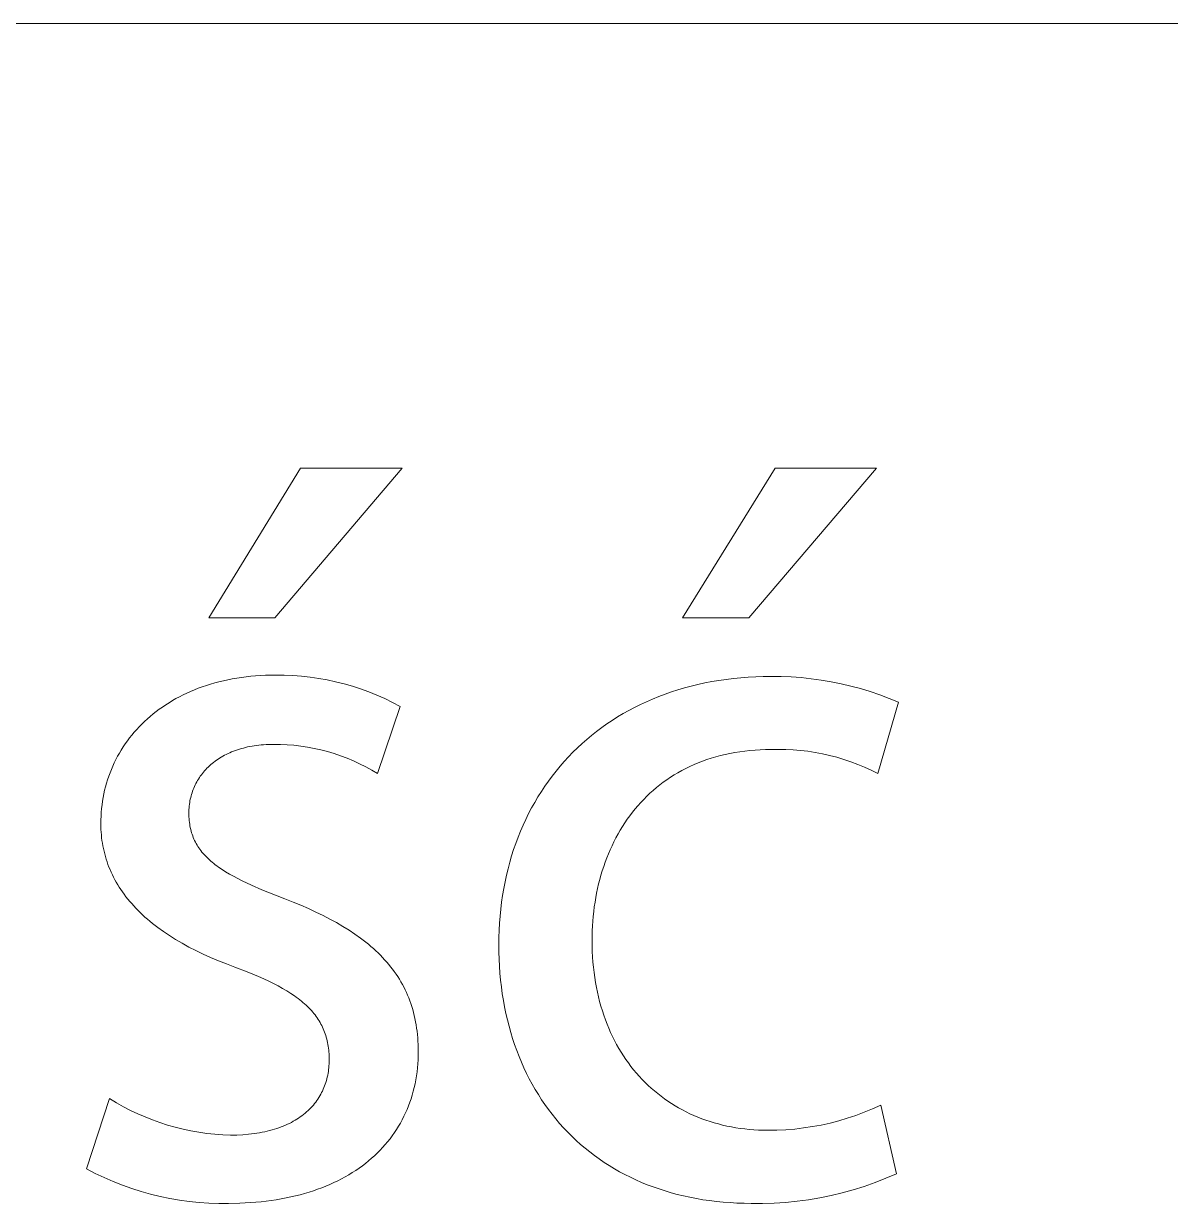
# Model space of a CAD drawing. Header units: millimetres. Extents: x 0 to 5466, y 0 to 3819.
# Drawn here: x 4723.3 to 4783.3, y 91 to 152.7 of the extents above; entities that cross this region are included whole.
import ezdxf

# ---------------------------------------------------------------- set-up
doc = ezdxf.new("R2010")
doc.units = ezdxf.units.MM
doc.header["$MEASUREMENT"] = 0
doc.layers.add('Domyślny', color=7, linetype='Continuous', true_color=0x000000)

msp = doc.modelspace()

# ---------------------------------------------------------------- linework, layer by layer
at = {"layer": 'Domyślny', "color": 18, "lineweight": 15, "true_color": 0x000000}
for p, q in [((3400.106, 152.73), (5460.418, 152.73)), ((4732.989, 121.656), (4737.794, 129.482)), ((4743.109, 129.482), (4736.448, 121.656)), ((4737.794, 129.482), (4743.109, 129.482)), ((4757.766, 121.656), (4762.607, 129.482)), ((4767.903, 129.482), (4761.224, 121.656)), ((4762.607, 129.482), (4767.903, 129.482)), ((4736.448, 121.656), (4732.989, 121.656)), ((4761.224, 121.656), (4757.766, 121.656)), ((4734.218, 118.453), (4734.456, 118.494)), ((4734.456, 118.494), (4734.697, 118.531)), ((4734.697, 118.531), (4734.942, 118.563)), ((4734.942, 118.563), (4735.191, 118.59)), ((4735.191, 118.59), (4735.443, 118.613)), ((4735.443, 118.613), (4735.698, 118.63)), ((4735.698, 118.63), (4735.956, 118.643)), ((4735.956, 118.643), (4736.219, 118.651)), ((4736.219, 118.651), (4736.484, 118.653)), ((4736.484, 118.653), (4736.937, 118.649)), ((4736.937, 118.649), (4737.389, 118.629)), ((4737.389, 118.629), (4737.84, 118.594)), ((4737.84, 118.594), (4738.29, 118.544)), ((4738.29, 118.544), (4738.738, 118.478)), ((4760.419, 118.474), (4760.804, 118.512)), ((4760.804, 118.512), (4761.193, 118.542)), ((4761.193, 118.542), (4761.587, 118.563)), ((4761.587, 118.563), (4761.985, 118.576)), ((4761.985, 118.576), (4762.388, 118.58)), ((4762.388, 118.58), (4762.915, 118.577)), ((4762.915, 118.577), (4763.441, 118.557)), ((4763.441, 118.557), (4763.967, 118.52)), ((4763.967, 118.52), (4764.49, 118.466)), ((4732.038, 117.797), (4732.239, 117.881)), ((4732.239, 117.881), (4732.444, 117.962)), ((4732.444, 117.962), (4732.653, 118.038)), ((4732.653, 118.038), (4732.866, 118.11)), ((4732.866, 118.11), (4733.082, 118.178)), ((4733.082, 118.178), (4733.302, 118.242)), ((4733.302, 118.242), (4733.525, 118.301)), ((4733.525, 118.301), (4733.753, 118.356)), ((4733.753, 118.356), (4733.983, 118.407)), ((4733.983, 118.407), (4734.218, 118.453)), ((4738.738, 118.478), (4739.184, 118.398)), ((4739.184, 118.398), (4739.626, 118.302)), ((4739.626, 118.302), (4740.065, 118.192)), ((4740.065, 118.192), (4740.5, 118.067)), ((4740.5, 118.067), (4740.931, 117.927)), ((4740.931, 117.927), (4741.356, 117.773)), ((4757.18, 117.772), (4757.52, 117.881)), ((4757.52, 117.881), (4757.865, 117.983)), ((4757.865, 117.983), (4758.215, 118.076)), ((4758.215, 118.076), (4758.57, 118.163)), ((4758.57, 118.163), (4758.93, 118.241)), ((4758.93, 118.241), (4759.295, 118.311)), ((4759.295, 118.311), (4759.665, 118.374)), ((4759.665, 118.374), (4760.04, 118.428)), ((4760.04, 118.428), (4760.419, 118.474)), ((4764.49, 118.466), (4765.012, 118.395)), ((4765.012, 118.395), (4765.531, 118.308)), ((4765.531, 118.308), (4766.048, 118.203)), ((4766.048, 118.203), (4766.56, 118.082)), ((4766.56, 118.082), (4767.068, 117.945)), ((4767.068, 117.945), (4767.572, 117.791)), ((4730.912, 117.21), (4731.09, 117.317)), ((4731.09, 117.317), (4731.271, 117.421)), ((4731.271, 117.421), (4731.457, 117.52)), ((4731.457, 117.52), (4731.647, 117.616)), ((4731.647, 117.616), (4731.841, 117.709)), ((4731.841, 117.709), (4732.038, 117.797)), ((4741.356, 117.773), (4741.777, 117.604)), ((4741.777, 117.604), (4742.191, 117.422)), ((4742.191, 117.422), (4742.599, 117.225)), ((4755.563, 117.117), (4755.876, 117.263)), ((4755.876, 117.263), (4756.194, 117.401)), ((4756.194, 117.401), (4756.517, 117.532)), ((4756.517, 117.532), (4756.846, 117.656)), ((4756.846, 117.656), (4757.18, 117.772)), ((4767.572, 117.791), (4768.071, 117.621)), ((4768.071, 117.621), (4768.563, 117.435)), ((4768.563, 117.435), (4769.05, 117.234)), ((4730.082, 116.623), (4730.24, 116.747)), ((4730.24, 116.747), (4730.402, 116.868)), ((4730.402, 116.868), (4730.568, 116.985)), ((4730.568, 116.985), (4730.738, 117.1)), ((4730.738, 117.1), (4730.912, 117.21)), ((4743, 117.015), (4741.817, 113.503)), ((4742.599, 117.225), (4743, 117.015)), ((4754.37, 116.466), (4754.66, 116.639)), ((4754.66, 116.639), (4754.955, 116.805)), ((4754.955, 116.805), (4755.257, 116.965)), ((4755.257, 116.965), (4755.563, 117.117)), ((4769.05, 117.234), (4767.976, 113.503)), ((4729.356, 115.954), (4729.493, 116.094)), ((4729.493, 116.094), (4729.634, 116.231)), ((4729.634, 116.231), (4729.779, 116.365)), ((4729.779, 116.365), (4729.929, 116.495)), ((4729.929, 116.495), (4730.082, 116.623)), ((4753.536, 115.906), (4753.808, 116.099)), ((4753.808, 116.099), (4754.086, 116.286)), ((4754.086, 116.286), (4754.37, 116.466)), ((4728.851, 115.366), (4728.971, 115.517)), ((4728.971, 115.517), (4729.095, 115.666)), ((4729.095, 115.666), (4729.224, 115.811)), ((4729.224, 115.811), (4729.356, 115.954)), ((4752.755, 115.289), (4753.009, 115.501)), ((4753.009, 115.501), (4753.269, 115.707)), ((4753.269, 115.707), (4753.536, 115.906)), ((4728.417, 114.735), (4728.519, 114.897)), ((4728.519, 114.897), (4728.625, 115.056)), ((4728.625, 115.056), (4728.736, 115.212)), ((4728.736, 115.212), (4728.851, 115.366)), ((4734.59, 114.779), (4734.486, 114.745)), ((4734.695, 114.81), (4734.59, 114.779)), ((4734.803, 114.84), (4734.695, 114.81)), ((4734.912, 114.867), (4734.803, 114.84)), ((4735.024, 114.893), (4734.912, 114.867)), ((4735.137, 114.917), (4735.024, 114.893)), ((4735.252, 114.938), (4735.137, 114.917)), ((4735.369, 114.957), (4735.252, 114.938)), ((4735.489, 114.974), (4735.369, 114.957)), ((4735.61, 114.989), (4735.489, 114.974)), ((4735.732, 115.002), (4735.61, 114.989)), ((4735.857, 115.013), (4735.732, 115.002)), ((4735.984, 115.021), (4735.857, 115.013)), ((4736.112, 115.027), (4735.984, 115.021)), ((4736.243, 115.03), (4736.112, 115.027)), ((4736.375, 115.031), (4736.243, 115.03)), ((4736.733, 115.027), (4736.375, 115.031)), ((4737.09, 115.01), (4736.733, 115.027)), ((4737.447, 114.981), (4737.09, 115.01)), ((4737.802, 114.939), (4737.447, 114.981)), ((4738.156, 114.885), (4737.802, 114.939)), ((4738.508, 114.818), (4738.156, 114.885)), ((4738.857, 114.74), (4738.508, 114.818)), ((4752.03, 114.615), (4752.266, 114.846)), ((4752.266, 114.846), (4752.507, 115.07)), ((4752.507, 115.07), (4752.755, 115.289)), ((4728.053, 114.066), (4728.137, 114.237)), ((4728.137, 114.237), (4728.226, 114.405)), ((4728.226, 114.405), (4728.319, 114.571)), ((4728.319, 114.571), (4728.417, 114.735)), ((4733.397, 114.202), (4733.319, 114.146)), ((4733.476, 114.257), (4733.397, 114.202)), ((4733.558, 114.309), (4733.476, 114.257)), ((4733.642, 114.361), (4733.558, 114.309)), ((4733.728, 114.41), (4733.642, 114.361)), ((4733.815, 114.458), (4733.728, 114.41)), ((4733.905, 114.505), (4733.815, 114.458)), ((4733.997, 114.549), (4733.905, 114.505)), ((4734.091, 114.592), (4733.997, 114.549)), ((4734.187, 114.633), (4734.091, 114.592)), ((4734.284, 114.672), (4734.187, 114.633)), ((4734.384, 114.71), (4734.284, 114.672)), ((4734.486, 114.745), (4734.384, 114.71)), ((4739.203, 114.649), (4738.857, 114.74)), ((4739.546, 114.546), (4739.203, 114.649)), ((4739.885, 114.431), (4739.546, 114.546)), ((4740.22, 114.305), (4739.885, 114.431)), ((4740.55, 114.167), (4740.22, 114.305)), ((4740.875, 114.018), (4740.55, 114.167)), ((4751.578, 114.136), (4751.801, 114.379)), ((4751.801, 114.379), (4752.03, 114.615)), ((4759.035, 114.231), (4758.806, 114.15)), ((4759.268, 114.307), (4759.035, 114.231)), ((4759.505, 114.378), (4759.268, 114.307)), ((4759.746, 114.443), (4759.505, 114.378)), ((4759.991, 114.501), (4759.746, 114.443)), ((4760.241, 114.555), (4759.991, 114.501)), ((4760.495, 114.602), (4760.241, 114.555)), ((4760.753, 114.643), (4760.495, 114.602)), ((4761.015, 114.678), (4760.753, 114.643)), ((4761.282, 114.707), (4761.015, 114.678)), ((4761.552, 114.729), (4761.282, 114.707)), ((4761.827, 114.745), (4761.552, 114.729)), ((4762.106, 114.755), (4761.827, 114.745)), ((4762.388, 114.758), (4762.106, 114.755)), ((4762.774, 114.767), (4762.388, 114.758)), ((4763.161, 114.762), (4762.774, 114.767)), ((4763.546, 114.743), (4763.161, 114.762)), ((4763.931, 114.712), (4763.546, 114.743)), ((4764.314, 114.667), (4763.931, 114.712)), ((4764.696, 114.608), (4764.314, 114.667)), ((4765.076, 114.537), (4764.696, 114.608)), ((4765.452, 114.452), (4765.076, 114.537)), ((4765.826, 114.354), (4765.452, 114.452)), ((4766.196, 114.244), (4765.826, 114.354)), ((4766.562, 114.12), (4766.196, 114.244)), ((4727.829, 113.541), (4727.899, 113.718)), ((4727.899, 113.718), (4727.974, 113.893)), ((4727.974, 113.893), (4728.053, 114.066)), ((4732.714, 113.577), (4732.657, 113.507)), ((4732.773, 113.646), (4732.714, 113.577)), ((4732.834, 113.713), (4732.773, 113.646)), ((4732.897, 113.779), (4732.834, 113.713)), ((4732.962, 113.844), (4732.897, 113.779)), ((4733.029, 113.907), (4732.962, 113.844)), ((4733.099, 113.969), (4733.029, 113.907)), ((4733.17, 114.029), (4733.099, 113.969)), ((4733.244, 114.089), (4733.17, 114.029)), ((4733.319, 114.146), (4733.244, 114.089)), ((4741.195, 113.857), (4740.875, 114.018)), ((4741.509, 113.685), (4741.195, 113.857)), ((4741.817, 113.503), (4741.509, 113.685)), ((4750.949, 113.375), (4751.152, 113.634)), ((4751.152, 113.634), (4751.362, 113.888)), ((4751.362, 113.888), (4751.578, 114.136)), ((4757.525, 113.548), (4757.327, 113.43)), ((4757.728, 113.661), (4757.525, 113.548)), ((4757.935, 113.769), (4757.728, 113.661)), ((4758.146, 113.872), (4757.935, 113.769)), ((4758.362, 113.97), (4758.146, 113.872)), ((4758.582, 114.063), (4758.362, 113.97)), ((4758.806, 114.15), (4758.582, 114.063)), ((4766.923, 113.984), (4766.562, 114.12)), ((4767.28, 113.836), (4766.923, 113.984)), ((4767.631, 113.675), (4767.28, 113.836)), ((4767.976, 113.503), (4767.631, 113.675)), ((4727.595, 112.813), (4727.646, 112.998)), ((4727.646, 112.998), (4727.702, 113.18)), ((4727.702, 113.18), (4727.763, 113.361)), ((4727.763, 113.361), (4727.829, 113.541)), ((4732.321, 112.986), (4732.281, 112.907)), ((4732.362, 113.064), (4732.321, 112.986)), ((4732.406, 113.141), (4732.362, 113.064)), ((4732.452, 113.216), (4732.406, 113.141)), ((4732.5, 113.291), (4732.452, 113.216)), ((4732.55, 113.364), (4732.5, 113.291)), ((4732.603, 113.436), (4732.55, 113.364)), ((4732.657, 113.507), (4732.603, 113.436)), ((4750.563, 112.839), (4750.753, 113.11)), ((4750.753, 113.11), (4750.949, 113.375)), ((4756.757, 113.046), (4756.576, 112.909)), ((4756.943, 113.179), (4756.757, 113.046)), ((4757.132, 113.307), (4756.943, 113.179)), ((4757.327, 113.43), (4757.132, 113.307)), ((4727.469, 112.249), (4727.506, 112.438)), ((4727.506, 112.438), (4727.548, 112.627)), ((4727.548, 112.627), (4727.595, 112.813)), ((4732.067, 112.331), (4732.045, 112.245)), ((4732.091, 112.416), (4732.067, 112.331)), ((4732.117, 112.5), (4732.091, 112.416)), ((4732.145, 112.583), (4732.117, 112.5)), ((4732.176, 112.666), (4732.145, 112.583)), ((4732.209, 112.747), (4732.176, 112.666)), ((4732.244, 112.828), (4732.209, 112.747)), ((4732.281, 112.907), (4732.244, 112.828)), ((4750.203, 112.282), (4750.38, 112.563)), ((4750.38, 112.563), (4750.563, 112.839)), ((4755.895, 112.314), (4755.736, 112.155)), ((4756.059, 112.47), (4755.895, 112.314)), ((4756.227, 112.621), (4756.059, 112.47)), ((4756.399, 112.767), (4756.227, 112.621)), ((4756.576, 112.909), (4756.399, 112.767)), ((4727.387, 111.671), (4727.41, 111.865)), ((4727.41, 111.865), (4727.437, 112.058)), ((4727.437, 112.058), (4727.469, 112.249)), ((4731.962, 111.718), (4731.957, 111.628)), ((4731.971, 111.807), (4731.962, 111.718)), ((4731.981, 111.896), (4731.971, 111.807)), ((4731.994, 111.984), (4731.981, 111.896)), ((4732.008, 112.072), (4731.994, 111.984)), ((4732.026, 112.159), (4732.008, 112.072)), ((4732.045, 112.245), (4732.026, 112.159)), ((4749.716, 111.408), (4749.871, 111.704)), ((4749.871, 111.704), (4750.034, 111.996)), ((4750.034, 111.996), (4750.203, 112.282)), ((4755.431, 111.824), (4755.286, 111.652)), ((4755.582, 111.991), (4755.431, 111.824)), ((4755.736, 112.155), (4755.582, 111.991)), ((4727.347, 110.882), (4727.35, 111.081)), ((4727.35, 111.081), (4727.357, 111.279)), ((4727.357, 111.279), (4727.37, 111.475)), ((4727.37, 111.475), (4727.387, 111.671)), ((4731.953, 111.537), (4731.952, 111.446)), ((4731.952, 111.446), (4731.953, 111.344)), ((4731.957, 111.628), (4731.953, 111.537)), ((4731.953, 111.344), (4731.957, 111.243)), ((4731.957, 111.243), (4731.963, 111.144)), ((4731.963, 111.144), (4731.971, 111.047)), ((4749.425, 110.8), (4749.567, 111.106)), ((4749.567, 111.106), (4749.716, 111.408)), ((4754.875, 111.113), (4754.747, 110.926)), ((4755.007, 111.297), (4754.875, 111.113)), ((4755.144, 111.476), (4755.007, 111.297)), ((4755.286, 111.652), (4755.144, 111.476)), ((4727.349, 110.734), (4727.347, 110.882)), ((4727.354, 110.586), (4727.349, 110.734)), ((4727.362, 110.44), (4727.354, 110.586)), ((4731.971, 111.047), (4731.981, 110.951)), ((4731.981, 110.951), (4731.994, 110.857)), ((4731.994, 110.857), (4732.009, 110.765)), ((4732.009, 110.765), (4732.027, 110.674)), ((4732.027, 110.674), (4732.047, 110.585)), ((4732.047, 110.585), (4732.069, 110.497)), ((4732.069, 110.497), (4732.094, 110.411)), ((4749.164, 110.173), (4749.291, 110.489)), ((4749.291, 110.489), (4749.425, 110.8)), ((4754.505, 110.541), (4754.391, 110.343)), ((4754.624, 110.735), (4754.505, 110.541)), ((4754.747, 110.926), (4754.624, 110.735)), ((4727.374, 110.294), (4727.362, 110.44)), ((4727.389, 110.149), (4727.374, 110.294)), ((4727.407, 110.005), (4727.389, 110.149)), ((4727.429, 109.862), (4727.407, 110.005)), ((4727.454, 109.72), (4727.429, 109.862)), ((4732.094, 110.411), (4732.121, 110.326)), ((4732.121, 110.326), (4732.15, 110.242)), ((4732.15, 110.242), (4732.182, 110.16)), ((4732.182, 110.16), (4732.216, 110.079)), ((4732.216, 110.079), (4732.253, 109.999)), ((4732.253, 109.999), (4732.292, 109.92)), ((4732.292, 109.92), (4732.334, 109.843)), ((4732.334, 109.843), (4732.378, 109.767)), ((4748.931, 109.527), (4749.044, 109.852)), ((4749.044, 109.852), (4749.164, 110.173)), ((4754.176, 109.938), (4754.075, 109.73)), ((4754.281, 110.142), (4754.176, 109.938)), ((4754.391, 110.343), (4754.281, 110.142)), ((4727.482, 109.578), (4727.454, 109.72)), ((4727.514, 109.438), (4727.482, 109.578)), ((4727.549, 109.298), (4727.514, 109.438)), ((4727.587, 109.159), (4727.549, 109.298)), ((4732.378, 109.767), (4732.424, 109.691)), ((4732.424, 109.691), (4732.473, 109.617)), ((4732.473, 109.617), (4732.524, 109.544)), ((4732.524, 109.544), (4732.578, 109.472)), ((4732.578, 109.472), (4732.634, 109.401)), ((4732.634, 109.401), (4732.693, 109.331)), ((4732.693, 109.331), (4732.754, 109.262)), ((4732.754, 109.262), (4732.818, 109.194)), ((4748.826, 109.198), (4748.931, 109.527)), ((4753.887, 109.306), (4753.8, 109.089)), ((4753.979, 109.52), (4753.887, 109.306)), ((4754.075, 109.73), (4753.979, 109.52)), ((4727.629, 109.021), (4727.587, 109.159)), ((4727.674, 108.884), (4727.629, 109.021)), ((4727.722, 108.747), (4727.674, 108.884)), ((4727.774, 108.612), (4727.722, 108.747)), ((4727.829, 108.478), (4727.774, 108.612)), ((4732.818, 109.194), (4732.884, 109.126)), ((4732.884, 109.126), (4732.953, 109.059)), ((4732.953, 109.059), (4733.024, 108.994)), ((4733.024, 108.994), (4733.098, 108.928)), ((4733.098, 108.928), (4733.174, 108.864)), ((4733.174, 108.864), (4733.252, 108.8)), ((4733.252, 108.8), (4733.334, 108.737)), ((4733.334, 108.737), (4733.417, 108.674)), ((4733.417, 108.674), (4733.504, 108.612)), ((4733.504, 108.612), (4733.684, 108.489)), ((4748.638, 108.526), (4748.728, 108.864)), ((4748.728, 108.864), (4748.826, 109.198)), ((4753.64, 108.647), (4753.567, 108.421)), ((4753.718, 108.869), (4753.64, 108.647)), ((4753.8, 109.089), (4753.718, 108.869)), ((4727.888, 108.344), (4727.829, 108.478)), ((4727.95, 108.212), (4727.888, 108.344)), ((4728.016, 108.08), (4727.95, 108.212)), ((4728.085, 107.95), (4728.016, 108.08)), ((4733.684, 108.489), (4733.874, 108.368)), ((4733.874, 108.368), (4734.075, 108.249)), ((4734.075, 108.249), (4734.286, 108.13)), ((4734.286, 108.13), (4734.507, 108.013)), ((4734.507, 108.013), (4734.739, 107.896)), ((4748.48, 107.837), (4748.555, 108.184)), ((4748.555, 108.184), (4748.638, 108.526)), ((4753.499, 108.193), (4753.435, 107.963)), ((4753.567, 108.421), (4753.499, 108.193)), ((4728.157, 107.82), (4728.085, 107.95)), ((4728.233, 107.691), (4728.157, 107.82)), ((4728.312, 107.564), (4728.233, 107.691)), ((4728.395, 107.437), (4728.312, 107.564)), ((4728.481, 107.312), (4728.395, 107.437)), ((4734.739, 107.896), (4735.234, 107.663)), ((4735.234, 107.663), (4735.772, 107.43)), ((4735.772, 107.43), (4736.975, 106.95)), ((4748.353, 107.132), (4748.413, 107.487)), ((4748.413, 107.487), (4748.48, 107.837)), ((4753.321, 107.494), (4753.272, 107.256)), ((4753.376, 107.73), (4753.321, 107.494)), ((4753.435, 107.963), (4753.376, 107.73)), ((4728.57, 107.187), (4728.481, 107.312)), ((4728.663, 107.063), (4728.57, 107.187)), ((4728.76, 106.941), (4728.663, 107.063)), ((4728.859, 106.819), (4728.76, 106.941)), ((4728.963, 106.699), (4728.859, 106.819)), ((4736.975, 106.95), (4737.4, 106.783)), ((4737.4, 106.783), (4737.812, 106.613)), ((4748.257, 106.412), (4748.301, 106.774)), ((4748.301, 106.774), (4748.353, 107.132)), ((4753.186, 106.774), (4753.15, 106.529)), ((4753.226, 107.016), (4753.186, 106.774)), ((4753.272, 107.256), (4753.226, 107.016)), ((4729.07, 106.58), (4728.963, 106.699)), ((4729.18, 106.461), (4729.07, 106.58)), ((4729.294, 106.344), (4729.18, 106.461)), ((4729.411, 106.228), (4729.294, 106.344)), ((4729.532, 106.113), (4729.411, 106.228)), ((4737.812, 106.613), (4738.211, 106.439)), ((4738.211, 106.439), (4738.597, 106.262)), ((4738.597, 106.262), (4738.969, 106.08)), ((4748.221, 106.046), (4748.257, 106.412)), ((4753.119, 106.283), (4753.093, 106.035)), ((4753.15, 106.529), (4753.119, 106.283)), ((4729.656, 105.999), (4729.532, 106.113)), ((4729.784, 105.887), (4729.656, 105.999)), ((4729.915, 105.775), (4729.784, 105.887)), ((4730.05, 105.665), (4729.915, 105.775)), ((4730.33, 105.447), (4730.05, 105.665)), ((4738.969, 106.08), (4739.329, 105.894)), ((4739.329, 105.894), (4739.674, 105.705)), ((4739.674, 105.705), (4740.007, 105.51)), ((4748.172, 105.304), (4748.192, 105.677)), ((4748.192, 105.677), (4748.221, 106.046)), ((4753.055, 105.532), (4753.043, 105.279)), ((4753.072, 105.784), (4753.055, 105.532)), ((4753.093, 106.035), (4753.072, 105.784)), ((4730.624, 105.235), (4730.33, 105.447)), ((4730.933, 105.027), (4730.624, 105.235)), ((4731.256, 104.824), (4730.933, 105.027)), ((4740.007, 105.51), (4740.326, 105.311)), ((4740.326, 105.311), (4740.632, 105.107)), ((4740.632, 105.107), (4740.925, 104.898)), ((4748.156, 104.548), (4748.16, 104.928)), ((4748.16, 104.928), (4748.172, 105.304)), ((4753.036, 105.023), (4753.033, 104.766)), ((4753.043, 105.279), (4753.036, 105.023)), ((4731.593, 104.626), (4731.256, 104.824)), ((4731.944, 104.432), (4731.593, 104.626)), ((4732.31, 104.244), (4731.944, 104.432)), ((4740.925, 104.898), (4741.066, 104.791)), ((4741.066, 104.791), (4741.204, 104.683)), ((4741.204, 104.683), (4741.339, 104.574)), ((4741.339, 104.574), (4741.47, 104.463)), ((4741.47, 104.463), (4741.598, 104.351)), ((4741.598, 104.351), (4741.723, 104.237)), ((4748.16, 104.17), (4748.156, 104.548)), ((4753.033, 104.766), (4753.036, 104.481)), ((4753.036, 104.481), (4753.045, 104.198)), ((4732.69, 104.062), (4732.31, 104.244)), ((4733.084, 103.884), (4732.69, 104.062)), ((4733.493, 103.712), (4733.084, 103.884)), ((4733.916, 103.545), (4733.493, 103.712)), ((4741.723, 104.237), (4741.844, 104.122)), ((4741.844, 104.122), (4741.962, 104.006)), ((4741.962, 104.006), (4742.076, 103.887)), ((4742.076, 103.887), (4742.187, 103.768)), ((4742.187, 103.768), (4742.295, 103.646)), ((4748.171, 103.797), (4748.16, 104.17)), ((4748.19, 103.427), (4748.171, 103.797)), ((4753.045, 104.198), (4753.059, 103.92)), ((4753.059, 103.92), (4753.079, 103.644)), ((4734.354, 103.383), (4733.916, 103.545)), ((4734.995, 103.138), (4734.354, 103.383)), ((4735.585, 102.892), (4734.995, 103.138)), ((4742.295, 103.646), (4742.4, 103.523)), ((4742.4, 103.523), (4742.5, 103.399)), ((4742.5, 103.399), (4742.598, 103.273)), ((4742.598, 103.273), (4742.692, 103.145)), ((4742.692, 103.145), (4742.783, 103.015)), ((4748.216, 103.061), (4748.19, 103.427)), ((4748.25, 102.7), (4748.216, 103.061)), ((4753.079, 103.644), (4753.104, 103.373)), ((4753.104, 103.373), (4753.135, 103.105)), ((4753.135, 103.105), (4753.171, 102.84)), ((4735.862, 102.769), (4735.585, 102.892)), ((4736.128, 102.645), (4735.862, 102.769)), ((4736.381, 102.52), (4736.128, 102.645)), ((4736.622, 102.394), (4736.381, 102.52)), ((4742.783, 103.015), (4742.871, 102.884)), ((4742.871, 102.884), (4742.955, 102.751)), ((4742.955, 102.751), (4743.035, 102.616)), ((4743.035, 102.616), (4743.112, 102.479)), ((4743.112, 102.479), (4743.186, 102.341)), ((4748.291, 102.343), (4748.25, 102.7)), ((4753.171, 102.84), (4753.212, 102.579)), ((4753.212, 102.579), (4753.259, 102.322)), ((4736.852, 102.266), (4736.622, 102.394)), ((4737.071, 102.137), (4736.852, 102.266)), ((4737.278, 102.007), (4737.071, 102.137)), ((4737.475, 101.874), (4737.278, 102.007)), ((4737.569, 101.807), (4737.475, 101.874)), ((4743.186, 102.341), (4743.257, 102.2)), ((4743.257, 102.2), (4743.324, 102.058)), ((4743.324, 102.058), (4743.387, 101.914)), ((4743.387, 101.914), (4743.448, 101.767)), ((4748.339, 101.99), (4748.291, 102.343)), ((4748.395, 101.642), (4748.339, 101.99)), ((4753.259, 102.322), (4753.31, 102.069)), ((4753.31, 102.069), (4753.367, 101.819)), ((4753.367, 101.819), (4753.429, 101.573)), ((4737.66, 101.74), (4737.569, 101.807)), ((4737.749, 101.672), (4737.66, 101.74)), ((4737.834, 101.603), (4737.749, 101.672)), ((4737.918, 101.534), (4737.834, 101.603)), ((4737.998, 101.464), (4737.918, 101.534)), ((4738.076, 101.393), (4737.998, 101.464)), ((4738.152, 101.322), (4738.076, 101.393)), ((4738.224, 101.25), (4738.152, 101.322)), ((4738.294, 101.177), (4738.224, 101.25)), ((4743.448, 101.767), (4743.504, 101.619)), ((4743.504, 101.619), (4743.558, 101.469)), ((4743.558, 101.469), (4743.608, 101.317)), ((4743.608, 101.317), (4743.654, 101.163)), ((4748.458, 101.298), (4748.395, 101.642)), ((4748.528, 100.958), (4748.458, 101.298)), ((4753.429, 101.573), (4753.496, 101.332)), ((4753.496, 101.332), (4753.569, 101.093)), ((4738.362, 101.104), (4738.294, 101.177)), ((4738.427, 101.029), (4738.362, 101.104)), ((4738.489, 100.954), (4738.427, 101.029)), ((4738.549, 100.878), (4738.489, 100.954)), ((4738.607, 100.801), (4738.549, 100.878)), ((4738.662, 100.724), (4738.607, 100.801)), ((4738.715, 100.645), (4738.662, 100.724)), ((4738.765, 100.565), (4738.715, 100.645)), ((4743.654, 101.163), (4743.697, 101.006)), ((4743.697, 101.006), (4743.737, 100.848)), ((4743.737, 100.848), (4743.773, 100.688)), ((4743.773, 100.688), (4743.806, 100.525)), ((4748.605, 100.623), (4748.528, 100.958)), ((4748.689, 100.293), (4748.605, 100.623)), ((4753.569, 101.093), (4753.646, 100.859)), ((4753.646, 100.859), (4753.727, 100.629)), ((4753.727, 100.629), (4753.814, 100.403)), ((4738.812, 100.485), (4738.765, 100.565)), ((4738.858, 100.403), (4738.812, 100.485)), ((4738.901, 100.32), (4738.858, 100.403)), ((4738.941, 100.237), (4738.901, 100.32)), ((4738.979, 100.152), (4738.941, 100.237)), ((4739.015, 100.066), (4738.979, 100.152)), ((4739.049, 99.979), (4739.015, 100.066)), ((4739.08, 99.891), (4739.049, 99.979)), ((4743.806, 100.525), (4743.835, 100.36)), ((4743.835, 100.36), (4743.861, 100.193)), ((4743.861, 100.193), (4743.884, 100.024)), ((4743.884, 100.024), (4743.903, 99.852)), ((4748.78, 99.967), (4748.689, 100.293)), ((4753.814, 100.403), (4753.905, 100.18)), ((4753.905, 100.18), (4754.001, 99.962)), ((4739.109, 99.802), (4739.08, 99.891)), ((4739.136, 99.711), (4739.109, 99.802)), ((4739.16, 99.62), (4739.136, 99.711)), ((4739.182, 99.527), (4739.16, 99.62)), ((4739.203, 99.433), (4739.182, 99.527)), ((4739.22, 99.337), (4739.203, 99.433)), ((4743.903, 99.852), (4743.918, 99.679)), ((4743.918, 99.679), (4743.93, 99.503)), ((4743.93, 99.503), (4743.939, 99.324)), ((4748.878, 99.646), (4748.78, 99.967)), ((4748.982, 99.33), (4748.878, 99.646)), ((4754.001, 99.962), (4754.102, 99.748)), ((4754.102, 99.748), (4754.207, 99.538)), ((4754.207, 99.538), (4754.317, 99.332)), ((4739.236, 99.24), (4739.22, 99.337)), ((4739.25, 99.142), (4739.236, 99.24)), ((4739.261, 99.043), (4739.25, 99.142)), ((4739.27, 98.942), (4739.261, 99.043)), ((4739.278, 98.84), (4739.27, 98.942)), ((4739.283, 98.736), (4739.278, 98.84)), ((4739.286, 98.63), (4739.283, 98.736)), ((4743.943, 98.743), (4743.935, 98.528)), ((4743.939, 99.324), (4743.944, 99.144)), ((4743.946, 98.961), (4743.943, 98.743)), ((4743.944, 99.144), (4743.946, 98.961)), ((4749.094, 99.018), (4748.982, 99.33)), ((4749.212, 98.712), (4749.094, 99.018)), ((4754.317, 99.332), (4754.431, 99.13)), ((4754.431, 99.13), (4754.55, 98.933)), ((4754.55, 98.933), (4754.673, 98.739)), ((4754.673, 98.739), (4754.8, 98.55)), ((4739.257, 98.02), (4739.268, 98.12)), ((4739.268, 98.12), (4739.276, 98.22)), ((4739.276, 98.22), (4739.282, 98.32)), ((4739.282, 98.32), (4739.286, 98.422)), ((4739.287, 98.524), (4739.286, 98.63)), ((4739.286, 98.422), (4739.287, 98.524)), ((4743.922, 98.315), (4743.904, 98.104)), ((4743.935, 98.528), (4743.922, 98.315)), ((4749.337, 98.41), (4749.212, 98.712)), ((4749.469, 98.114), (4749.337, 98.41)), ((4754.8, 98.55), (4754.931, 98.365)), ((4754.931, 98.365), (4755.067, 98.185)), ((4755.067, 98.185), (4755.207, 98.009)), ((4739.14, 97.443), (4739.166, 97.537)), ((4739.166, 97.537), (4739.189, 97.632)), ((4739.189, 97.632), (4739.21, 97.728)), ((4739.21, 97.728), (4739.228, 97.825)), ((4739.228, 97.825), (4739.243, 97.922)), ((4739.243, 97.922), (4739.257, 98.02)), ((4743.851, 97.688), (4743.817, 97.484)), ((4743.88, 97.895), (4743.851, 97.688)), ((4743.904, 98.104), (4743.88, 97.895)), ((4749.607, 97.823), (4749.469, 98.114)), ((4749.752, 97.537), (4749.607, 97.823)), ((4749.903, 97.256), (4749.752, 97.537)), ((4755.207, 98.009), (4755.35, 97.837)), ((4755.35, 97.837), (4755.498, 97.67)), ((4755.498, 97.67), (4755.65, 97.507)), ((4755.65, 97.507), (4755.805, 97.348)), ((4738.893, 96.814), (4738.936, 96.9)), ((4738.936, 96.9), (4738.976, 96.988)), ((4738.976, 96.988), (4739.014, 97.077)), ((4739.014, 97.077), (4739.049, 97.167)), ((4739.049, 97.167), (4739.082, 97.258)), ((4739.082, 97.258), (4739.112, 97.35)), ((4739.112, 97.35), (4739.14, 97.443)), ((4743.684, 96.885), (4743.63, 96.69)), ((4743.734, 97.082), (4743.684, 96.885)), ((4743.778, 97.282), (4743.734, 97.082)), ((4743.817, 97.484), (4743.778, 97.282)), ((4750.06, 96.98), (4749.903, 97.256)), ((4750.224, 96.71), (4750.06, 96.98)), ((4755.805, 97.348), (4755.965, 97.195)), ((4755.965, 97.195), (4756.128, 97.045)), ((4756.128, 97.045), (4756.294, 96.901)), ((4756.294, 96.901), (4756.465, 96.761)), ((4726.601, 92.827), (4727.802, 96.504)), ((4727.802, 96.504), (4728.16, 96.286)), ((4728.16, 96.286), (4728.525, 96.081)), ((4738.523, 96.242), (4738.583, 96.32)), ((4738.583, 96.32), (4738.641, 96.399)), ((4738.641, 96.399), (4738.696, 96.48)), ((4738.696, 96.48), (4738.749, 96.561)), ((4738.749, 96.561), (4738.8, 96.644)), ((4738.8, 96.644), (4738.847, 96.728)), ((4738.847, 96.728), (4738.893, 96.814)), ((4743.506, 96.308), (4743.436, 96.121)), ((4743.57, 96.498), (4743.506, 96.308)), ((4743.63, 96.69), (4743.57, 96.498)), ((4750.394, 96.445), (4750.224, 96.71)), ((4750.571, 96.186), (4750.394, 96.445)), ((4756.465, 96.761), (4756.639, 96.625)), ((4756.639, 96.625), (4756.816, 96.495)), ((4756.816, 96.495), (4756.997, 96.369)), ((4756.997, 96.369), (4757.181, 96.247)), ((4728.525, 96.081), (4728.896, 95.888)), ((4728.896, 95.888), (4729.274, 95.708)), ((4729.274, 95.708), (4729.658, 95.541)), ((4737.864, 95.609), (4737.948, 95.673)), ((4737.948, 95.673), (4738.029, 95.739)), ((4738.029, 95.739), (4738.107, 95.806)), ((4738.107, 95.806), (4738.183, 95.875)), ((4738.183, 95.875), (4738.256, 95.946)), ((4738.256, 95.946), (4738.326, 96.018)), ((4738.326, 96.018), (4738.394, 96.091)), ((4738.394, 96.091), (4738.46, 96.166)), ((4738.46, 96.166), (4738.523, 96.242)), ((4743.282, 95.755), (4743.197, 95.576)), ((4743.361, 95.937), (4743.282, 95.755)), ((4743.436, 96.121), (4743.361, 95.937)), ((4750.753, 95.932), (4750.571, 96.186)), ((4750.942, 95.684), (4750.753, 95.932)), ((4751.137, 95.442), (4750.942, 95.684)), ((4757.181, 96.247), (4757.369, 96.131)), ((4757.369, 96.131), (4757.56, 96.019)), ((4757.56, 96.019), (4757.754, 95.912)), ((4757.754, 95.912), (4757.951, 95.811)), ((4757.951, 95.811), (4758.152, 95.714)), ((4758.152, 95.714), (4758.355, 95.622)), ((4766.823, 95.622), (4767.262, 95.786)), ((4767.262, 95.786), (4767.695, 95.964)), ((4767.695, 95.964), (4768.122, 96.158)), ((4768.122, 96.158), (4768.941, 92.572)), ((4729.658, 95.541), (4730.047, 95.387)), ((4730.047, 95.387), (4730.441, 95.246)), ((4730.441, 95.246), (4730.84, 95.118)), ((4730.84, 95.118), (4731.242, 95.004)), ((4736.775, 95.02), (4736.887, 95.064)), ((4736.887, 95.064), (4736.997, 95.111)), ((4736.997, 95.111), (4737.104, 95.159)), ((4737.104, 95.159), (4737.208, 95.209)), ((4737.208, 95.209), (4737.309, 95.26)), ((4737.309, 95.26), (4737.408, 95.314)), ((4737.408, 95.314), (4737.505, 95.37)), ((4737.505, 95.37), (4737.599, 95.427)), ((4737.599, 95.427), (4737.69, 95.486)), ((4737.69, 95.486), (4737.778, 95.547)), ((4737.778, 95.547), (4737.864, 95.609)), ((4742.914, 95.055), (4742.81, 94.888)), ((4743.013, 95.226), (4742.914, 95.055)), ((4743.108, 95.4), (4743.013, 95.226)), ((4743.197, 95.576), (4743.108, 95.4)), ((4751.338, 95.205), (4751.137, 95.442)), ((4751.544, 94.974), (4751.338, 95.205)), ((4758.355, 95.622), (4758.562, 95.535)), ((4758.562, 95.535), (4758.771, 95.453)), ((4758.771, 95.453), (4758.983, 95.376)), ((4758.983, 95.376), (4759.199, 95.304)), ((4759.199, 95.304), (4759.416, 95.237)), ((4759.416, 95.237), (4759.637, 95.175)), ((4759.637, 95.175), (4759.86, 95.119)), ((4759.86, 95.119), (4760.086, 95.068)), ((4760.086, 95.068), (4760.314, 95.022)), ((4764.094, 94.966), (4764.557, 95.036)), ((4764.557, 95.036), (4765.018, 95.122)), ((4765.018, 95.122), (4765.475, 95.223)), ((4765.475, 95.223), (4765.929, 95.341)), ((4765.929, 95.341), (4766.378, 95.474)), ((4766.378, 95.474), (4766.823, 95.622)), ((4731.242, 95.004), (4731.649, 94.904)), ((4731.649, 94.904), (4732.058, 94.817)), ((4732.058, 94.817), (4732.47, 94.744)), ((4732.47, 94.744), (4732.884, 94.685)), ((4732.884, 94.685), (4733.301, 94.64)), ((4733.301, 94.64), (4733.718, 94.609)), ((4733.718, 94.609), (4734.136, 94.592)), ((4734.136, 94.592), (4734.46, 94.598)), ((4734.46, 94.598), (4734.773, 94.613)), ((4734.773, 94.613), (4735.075, 94.637)), ((4735.075, 94.637), (4735.222, 94.653)), ((4735.222, 94.653), (4735.366, 94.672)), ((4735.366, 94.672), (4735.507, 94.692)), ((4735.507, 94.692), (4735.646, 94.715)), ((4735.646, 94.715), (4735.782, 94.741)), ((4735.782, 94.741), (4735.916, 94.768)), ((4735.916, 94.768), (4736.047, 94.798)), ((4736.047, 94.798), (4736.175, 94.83)), ((4736.175, 94.83), (4736.3, 94.864)), ((4736.3, 94.864), (4736.423, 94.9)), ((4736.423, 94.9), (4736.543, 94.938)), ((4736.543, 94.938), (4736.66, 94.978)), ((4736.66, 94.978), (4736.775, 95.02)), ((4742.587, 94.561), (4742.468, 94.402)), ((4742.701, 94.723), (4742.587, 94.561)), ((4742.81, 94.888), (4742.701, 94.723)), ((4751.757, 94.749), (4751.544, 94.974)), ((4751.976, 94.53), (4751.757, 94.749)), ((4752.2, 94.317), (4751.976, 94.53)), ((4760.314, 95.022), (4760.545, 94.981)), ((4760.545, 94.981), (4760.778, 94.946)), ((4760.778, 94.946), (4761.014, 94.916)), ((4761.014, 94.916), (4761.252, 94.891)), ((4761.252, 94.891), (4761.492, 94.872)), ((4761.492, 94.872), (4761.734, 94.858)), ((4761.734, 94.858), (4761.978, 94.85)), ((4761.978, 94.85), (4762.225, 94.847)), ((4762.225, 94.847), (4762.693, 94.853)), ((4762.693, 94.853), (4763.161, 94.874)), ((4763.161, 94.874), (4763.628, 94.912)), ((4763.628, 94.912), (4764.094, 94.966)), ((4741.946, 93.798), (4741.803, 93.655)), ((4742.083, 93.944), (4741.946, 93.798)), ((4742.216, 94.094), (4742.083, 93.944)), ((4742.344, 94.246), (4742.216, 94.094)), ((4742.468, 94.402), (4742.344, 94.246)), ((4752.43, 94.11), (4752.2, 94.317)), ((4752.666, 93.909), (4752.43, 94.11)), ((4752.907, 93.715), (4752.666, 93.909)), ((4741.348, 93.246), (4741.187, 93.116)), ((4741.504, 93.379), (4741.348, 93.246)), ((4741.656, 93.515), (4741.504, 93.379)), ((4741.803, 93.655), (4741.656, 93.515)), ((4753.154, 93.526), (4752.907, 93.715)), ((4753.407, 93.344), (4753.154, 93.526)), ((4753.665, 93.168), (4753.407, 93.344)), ((4727.058, 92.59), (4726.601, 92.827)), ((4727.524, 92.369), (4727.058, 92.59)), ((4740.497, 92.632), (4740.314, 92.52)), ((4740.677, 92.748), (4740.497, 92.632)), ((4740.851, 92.867), (4740.677, 92.748)), ((4741.021, 92.99), (4740.851, 92.867)), ((4741.187, 93.116), (4741.021, 92.99)), ((4753.928, 92.999), (4753.665, 93.168)), ((4754.197, 92.836), (4753.928, 92.999)), ((4754.471, 92.68), (4754.197, 92.836)), ((4754.75, 92.53), (4754.471, 92.68)), ((4768.941, 92.572), (4768.389, 92.333)), ((4727.996, 92.164), (4727.524, 92.369)), ((4728.475, 91.975), (4727.996, 92.164)), ((4728.961, 91.803), (4728.475, 91.975)), ((4739.328, 92.017), (4739.118, 91.927)), ((4739.534, 92.11), (4739.328, 92.017)), ((4739.736, 92.207), (4739.534, 92.11)), ((4739.933, 92.307), (4739.736, 92.207)), ((4740.125, 92.412), (4739.933, 92.307)), ((4740.314, 92.52), (4740.125, 92.412)), ((4755.035, 92.387), (4754.75, 92.53)), ((4755.324, 92.251), (4755.035, 92.387)), ((4755.619, 92.122), (4755.324, 92.251)), ((4755.918, 91.999), (4755.619, 92.122)), ((4756.223, 91.884), (4755.918, 91.999)), ((4767.83, 92.114), (4767.263, 91.914)), ((4768.389, 92.333), (4767.83, 92.114)), ((4729.452, 91.647), (4728.961, 91.803)), ((4729.948, 91.509), (4729.452, 91.647)), ((4730.448, 91.387), (4729.948, 91.509)), ((4730.953, 91.283), (4730.448, 91.387)), ((4737.281, 91.358), (4737.032, 91.306)), ((4737.525, 91.415), (4737.281, 91.358)), ((4737.765, 91.476), (4737.525, 91.415)), ((4738.002, 91.541), (4737.765, 91.476)), ((4738.233, 91.61), (4738.002, 91.541)), ((4738.461, 91.683), (4738.233, 91.61)), ((4738.684, 91.761), (4738.461, 91.683)), ((4738.903, 91.842), (4738.684, 91.761)), ((4739.118, 91.927), (4738.903, 91.842)), ((4756.533, 91.775), (4756.223, 91.884)), ((4756.847, 91.674), (4756.533, 91.775)), ((4757.166, 91.579), (4756.847, 91.674)), ((4757.49, 91.492), (4757.166, 91.579)), ((4757.819, 91.412), (4757.49, 91.492)), ((4758.152, 91.339), (4757.819, 91.412)), ((4758.49, 91.274), (4758.152, 91.339)), ((4765.527, 91.433), (4764.938, 91.313)), ((4766.111, 91.573), (4765.527, 91.433)), ((4766.69, 91.734), (4766.111, 91.573)), ((4767.263, 91.914), (4766.69, 91.734)), ((4731.46, 91.196), (4730.953, 91.283)), ((4731.971, 91.127), (4731.46, 91.196)), ((4732.483, 91.075), (4731.971, 91.127)), ((4732.997, 91.041), (4732.483, 91.075)), ((4733.512, 91.024), (4732.997, 91.041)), ((4734.027, 91.025), (4733.512, 91.024)), ((4734.609, 91.035), (4734.027, 91.025)), ((4735.176, 91.063), (4734.609, 91.035)), ((4735.453, 91.084), (4735.176, 91.063)), ((4735.727, 91.11), (4735.453, 91.084)), ((4735.996, 91.14), (4735.727, 91.11)), ((4736.261, 91.175), (4735.996, 91.14)), ((4736.522, 91.214), (4736.261, 91.175)), ((4736.779, 91.258), (4736.522, 91.214)), ((4737.032, 91.306), (4736.779, 91.258)), ((4758.832, 91.216), (4758.49, 91.274)), ((4759.179, 91.166), (4758.832, 91.216)), ((4759.531, 91.123), (4759.179, 91.166)), ((4759.886, 91.088), (4759.531, 91.123)), ((4760.246, 91.061), (4759.886, 91.088)), ((4760.61, 91.041), (4760.246, 91.061)), ((4760.979, 91.029), (4760.61, 91.041)), ((4761.351, 91.025), (4760.979, 91.029)), ((4761.952, 91.021), (4761.351, 91.025)), ((4762.552, 91.038), (4761.952, 91.021)), ((4763.152, 91.076), (4762.552, 91.038)), ((4763.75, 91.134), (4763.152, 91.076)), ((4764.346, 91.213), (4763.75, 91.134)), ((4764.938, 91.313), (4764.346, 91.213))]:
    msp.add_line(p, q, dxfattribs=at)

doc.saveas('drawing.dxf')
